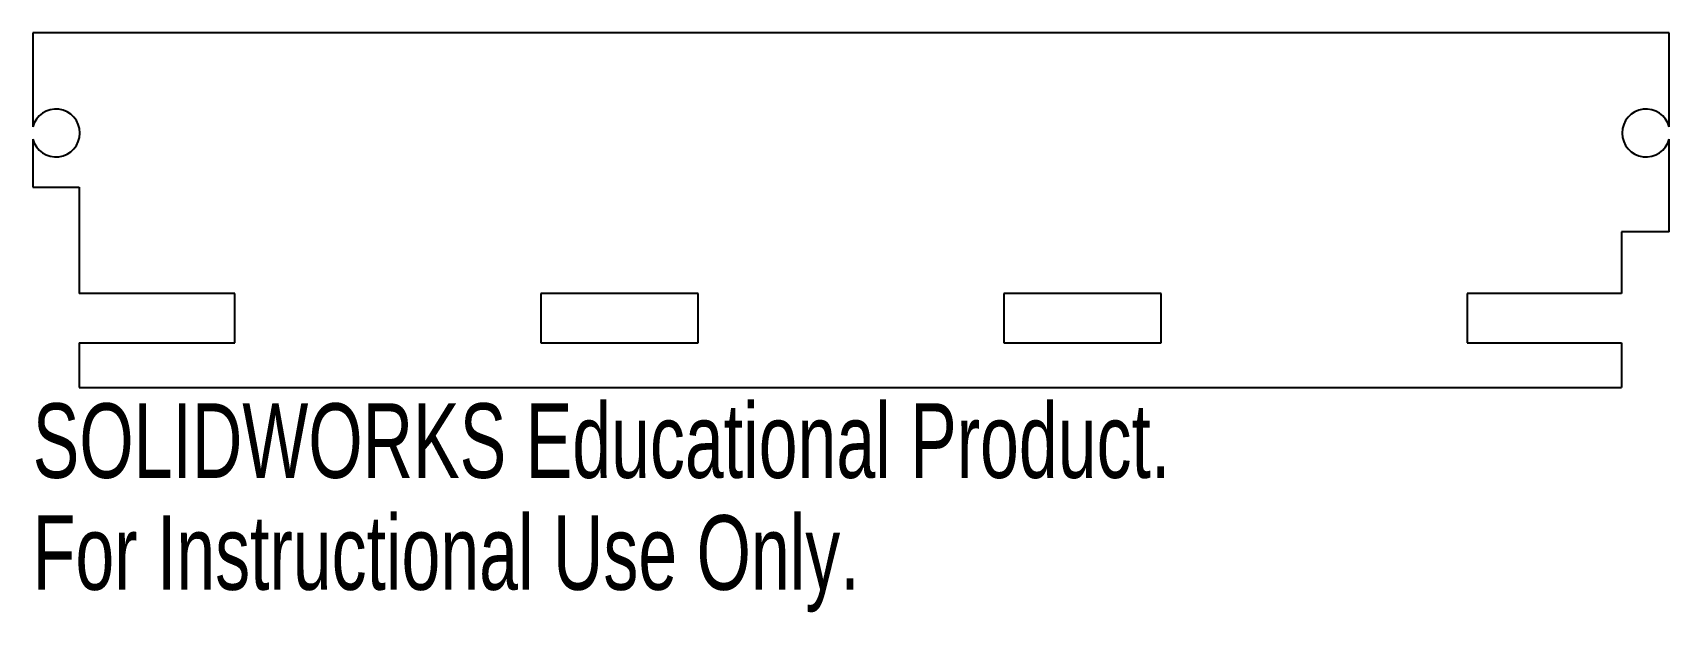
# Model space of a CAD drawing. Header units: millimetres. Extents: x -53 to 53, y -21 to 17.
import ezdxf

# ---------------------------------------------------------------- set-up
doc = ezdxf.new("R2010")
doc.units = ezdxf.units.MM
doc.styles.add('SLDTEXTSTYLE0', font='TXT', dxfattribs={"width": 0.7})

msp = doc.modelspace()

# ---------------------------------------------------------------- linework, layer by layer
at = {"color": 7, "linetype": 'Continuous', "lineweight": 25}
for p, q in [((53, 17), (-53, 17)), ((-53, 17), (-53, 10.89)), ((53, 10.89), (53, 17)), ((-53, 10.11), (-53, 7)), ((53, 4.1), (53, 10.11)), ((-53, 7), (-50, 7)), ((-50, 7), (-50, 0.1)), ((49.9, 4.1), (49.9, 0.1)), ((53, 4.1), (49.9, 4.1)), ((-39.9, 0.1), (-50, 0.1)), ((-39.9, -3.1), (-39.9, 0.1)), ((-20.1, 0.1), (-20.1, -3.1)), ((-9.9, 0.1), (-20.1, 0.1)), ((-9.9, -3.1), (-9.9, 0.1)), ((9.9, 0.1), (9.9, -3.1)), ((20.1, 0.1), (9.9, 0.1)), ((20.1, -3.1), (20.1, 0.1)), ((39.9, 0.1), (39.9, -3.1)), ((49.9, 0.1), (39.9, 0.1)), ((-50, -3.1), (-39.9, -3.1)), ((-50, -3.1), (-50, -6)), ((-20.1, -3.1), (-9.9, -3.1)), ((9.9, -3.1), (20.1, -3.1)), ((39.9, -3.1), (49.9, -3.1)), ((49.9, -3.1), (49.9, -6)), ((-50, -6), (49.9, -6))]:
    msp.add_line(p, q, dxfattribs=at)
for centre, start, end in [((-51.5, 10.5), 194.5926, 165.4074), ((51.5, 10.5), 14.5926, 345.4074)]:
    msp.add_arc(centre, 1.55, start, end, dxfattribs=at)

# ---------------------------------------------------------------- texts
at = {"color": 7, "linetype": 'Continuous', "char_height": 4.8336, "attachment_point": 1, "style": 'SLDTEXTSTYLE0'}
for s, insert in [('SOLIDWORKS Educational Product.', (-53, -7.02)), ('For Instructional Use Only.', (-53, -14.27))]:
    msp.add_mtext(s, dxfattribs=dict(at, insert=insert))

doc.saveas('drawing.dxf')
